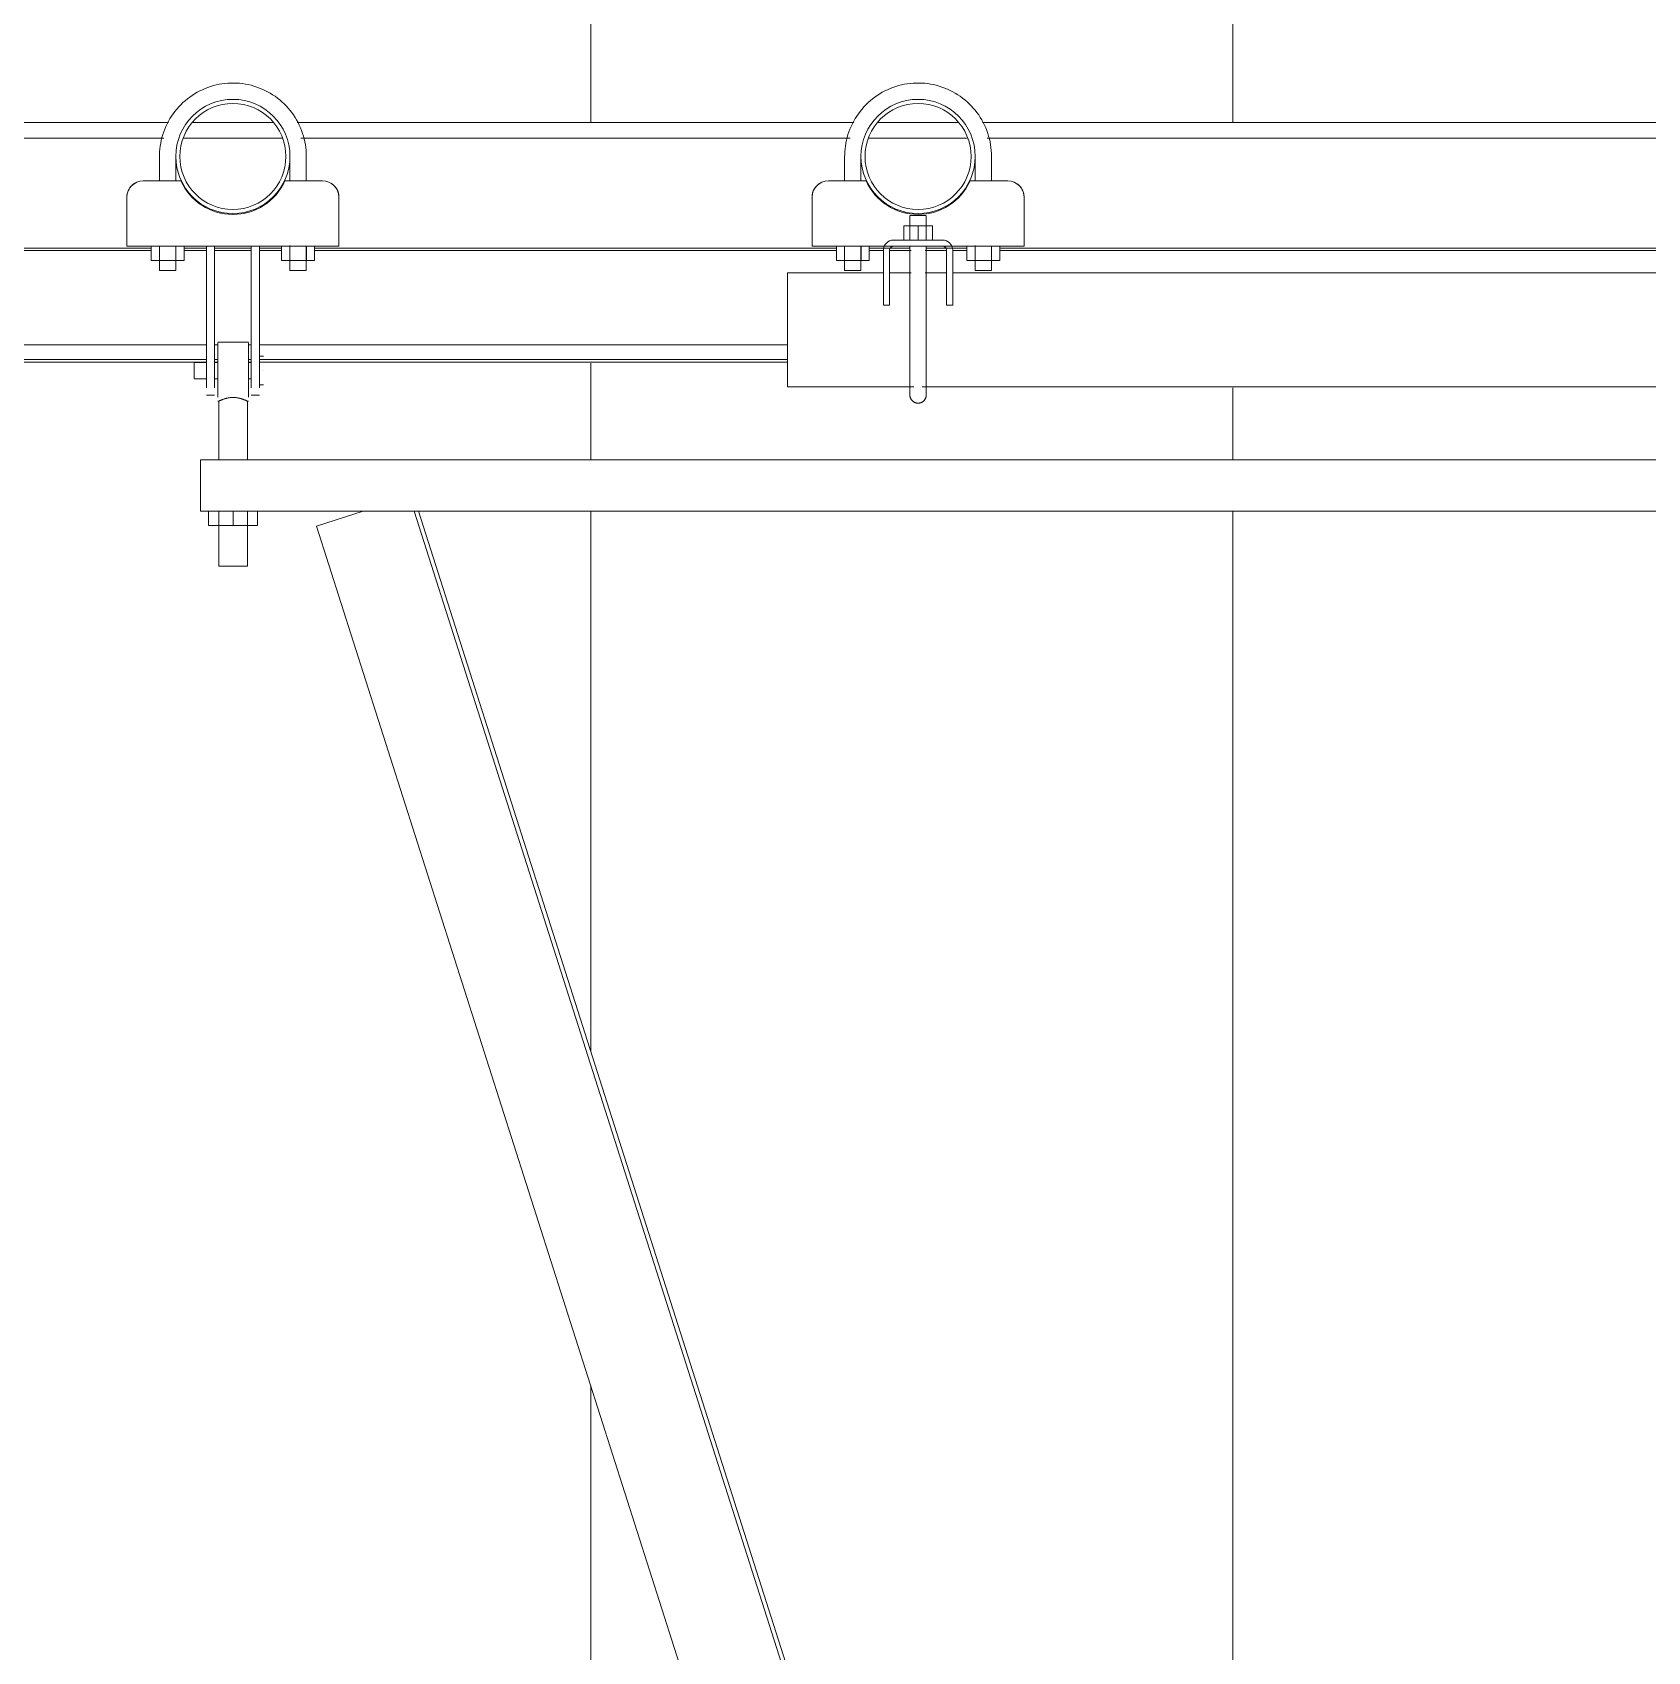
# Model space of a CAD drawing. Header units: inches. Extents: x 21386 to 98862, y -290 to 853.
# Drawn here: x 36895.09 to 36944.59, y 246.42 to 296.05 of the extents above; entities that cross this region are included whole.
import ezdxf

# ---------------------------------------------------------------- set-up
doc = ezdxf.new("R2010")
doc.units = ezdxf.units.IN
doc.header["$MEASUREMENT"] = 0
for name, color, linetype, lineweight in [('A-WALL-PATT', 111, 'Continuous', 25), ('Q-SPCQ', 91, 'Continuous', 13), ('S-BEAM', 12, 'Continuous', 13)]:
    doc.layers.add(name, color=color, linetype=linetype, lineweight=lineweight)

# ---------------------------------------------------------------- blocks, each defined once
blk = doc.blocks.new('Basketball_Backstop-Performance_Sports_Systems-3103-Ceiling_Hung - 27_-0_ to 27_-11 7_8_-706978-Building Section - East_West looking South')
at = {"layer": 'Q-SPCQ', "color": 8, "lineweight": 9}
for p, q in [((-25005.862, 292.25), (-25005.862, 291.5)), ((-25005.362, 291.5), (-25005.362, 292.25)), ((-25001.862, 292.25), (-25001.862, 291.5)), ((-25001.362, 291.5), (-25001.362, 292.25)), ((-24984.862, 292.25), (-24984.862, 291.5)), ((-24984.362, 291.5), (-24984.362, 292.25)), ((-24980.862, 292.25), (-24980.862, 291.5)), ((-24980.362, 291.5), (-24980.362, 292.25)), ((-25005.205, 291.5), (-25006.362, 291.5)), ((-25000.862, 291.5), (-25002.018, 291.5)), ((-24984.205, 291.5), (-24985.362, 291.5)), ((-24979.862, 291.5), (-24981.018, 291.5)), ((-25006.862, 291), (-25006.862, 289.812)), ((-25000.362, 289.812), (-25000.362, 291)), ((-24985.862, 289.812), (-24985.862, 291)), ((-24979.362, 291), (-24979.362, 289.812)), ((-24982.862, 290.437), (-24982.862, 289.687)), ((-24982.853, 290.437), (-24982.612, 290.437)), ((-24982.612, 290.437), (-24982.37, 290.437)), ((-24982.362, 289.687), (-24982.362, 290.437)), ((-24983.049, 290.125), (-24982.612, 290.125)), ((-24983.049, 290.125), (-24983.049, 289.687)), ((-24982.612, 290.125), (-24982.174, 290.125)), ((-24982.612, 289.687), (-24982.612, 290.125)), ((-24982.174, 290.125), (-24982.174, 289.687)), ((-25006.862, 289.5), (-25006.862, 289.812)), ((-25006.862, 289.5), (-25000.362, 289.5)), ((-25006.117, 289.062), (-25006.117, 289.5)), ((-25005.864, 289.5), (-25005.864, 289.062)), ((-25005.862, 289.511), (-25005.862, 288.75)), ((-25005.362, 288.75), (-25005.362, 289.511)), ((-25005.359, 289.5), (-25005.359, 289.062)), ((-25005.106, 289.5), (-25005.106, 289.062)), ((-25004.424, 285.687), (-25004.424, 289.5)), ((-25004.424, 289.5), (-25004.174, 289.5)), ((-25004.174, 289.5), (-25004.174, 285.687)), ((-25003.049, 285.687), (-25003.049, 289.5)), ((-25003.049, 289.5), (-25002.799, 289.5)), ((-25002.799, 289.5), (-25002.799, 285.687)), ((-25002.117, 289.5), (-25002.117, 289.062)), ((-25001.864, 289.5), (-25001.864, 289.062)), ((-25001.862, 289.518), (-25001.862, 288.75)), ((-25001.362, 288.75), (-25001.362, 289.515)), ((-25001.359, 289.5), (-25001.359, 289.062)), ((-25001.106, 289.062), (-25001.106, 289.5)), ((-25000.362, 289.812), (-25000.362, 289.5)), ((-24985.862, 289.5), (-24985.862, 289.812)), ((-24985.862, 289.5), (-24983.362, 289.5)), ((-24985.117, 289.062), (-24985.117, 289.5)), ((-24984.864, 289.5), (-24984.864, 289.062)), ((-24984.862, 289.511), (-24984.862, 288.75)), ((-24984.362, 288.75), (-24984.362, 289.511)), ((-24984.359, 289.5), (-24984.359, 289.062)), ((-24984.106, 289.5), (-24984.106, 289.062)), ((-24983.674, 289.375), (-24983.674, 288.187)), ((-24983.487, 288.187), (-24983.487, 289.375)), ((-24981.862, 289.687), (-24983.362, 289.687)), ((-24983.362, 289.5), (-24981.862, 289.5)), ((-24982.862, 289.5), (-24982.862, 288.684)), ((-24982.862, 289.5), (-24982.862, 286.937)), ((-24982.362, 288.683), (-24982.362, 289.5)), ((-24982.362, 286.937), (-24982.362, 289.5)), ((-24981.862, 289.5), (-24979.362, 289.5)), ((-24981.737, 288.187), (-24981.737, 289.375)), ((-24981.549, 289.375), (-24981.549, 288.187)), ((-24981.117, 289.5), (-24981.117, 289.062)), ((-24980.864, 289.5), (-24980.864, 289.062)), ((-24980.862, 289.518), (-24980.862, 288.75)), ((-24980.362, 288.75), (-24980.362, 289.515)), ((-24980.359, 289.5), (-24980.359, 289.062)), ((-24980.106, 289.062), (-24980.106, 289.5)), ((-24979.362, 289.812), (-24979.362, 289.5)), ((-25005.864, 289.062), (-25006.117, 289.062)), ((-25005.359, 289.062), (-25005.864, 289.062)), ((-25005.106, 289.062), (-25005.359, 289.062)), ((-25001.864, 289.062), (-25002.117, 289.062)), ((-25001.359, 289.062), (-25001.864, 289.062)), ((-25001.106, 289.062), (-25001.359, 289.062)), ((-24984.864, 289.062), (-24985.117, 289.062)), ((-24984.359, 289.062), (-24984.864, 289.062)), ((-24984.106, 289.062), (-24984.359, 289.062)), ((-24980.864, 289.062), (-24981.117, 289.062)), ((-24980.359, 289.062), (-24980.864, 289.062)), ((-24980.106, 289.062), (-24980.359, 289.062)), ((-25005.862, 288.75), (-25005.853, 288.75)), ((-25005.362, 288.75), (-25005.862, 288.75)), ((-25005.37, 288.75), (-25005.362, 288.75)), ((-25001.362, 288.75), (-25001.862, 288.75)), ((-25001.862, 288.75), (-25001.853, 288.75)), ((-25001.37, 288.75), (-25001.362, 288.75)), ((-24983.674, 288.687), (-24986.612, 288.687)), ((-24986.612, 286.937), (-24986.612, 288.687)), ((-24984.862, 288.75), (-24984.853, 288.75)), ((-24984.362, 288.75), (-24984.862, 288.75)), ((-24984.37, 288.75), (-24984.362, 288.75)), ((-24982.828, 288.687), (-24983.487, 288.687)), ((-24981.737, 288.687), (-24982.395, 288.687)), ((-24957.674, 288.687), (-24981.549, 288.687)), ((-24980.362, 288.75), (-24980.862, 288.75)), ((-24980.862, 288.75), (-24980.853, 288.75)), ((-24980.37, 288.75), (-24980.362, 288.75)), ((-24983.674, 288.197), (-24983.674, 287.824)), ((-24983.674, 287.687), (-24983.674, 288.187)), ((-24983.487, 287.824), (-24983.487, 288.197)), ((-24983.487, 288.187), (-24983.487, 287.687)), ((-24981.737, 288.197), (-24981.737, 287.824)), ((-24981.737, 287.687), (-24981.737, 288.187)), ((-24981.549, 287.824), (-24981.549, 288.197)), ((-24981.549, 288.187), (-24981.549, 287.687)), ((-24983.674, 287.819), (-24983.674, 287.687)), ((-24983.674, 287.687), (-24983.487, 287.687)), ((-24983.487, 287.687), (-24983.674, 287.687)), ((-24983.487, 287.687), (-24983.487, 287.819)), ((-24981.737, 287.819), (-24981.737, 287.687)), ((-24981.737, 287.687), (-24981.549, 287.687)), ((-24981.549, 287.687), (-24981.737, 287.687)), ((-24981.549, 287.687), (-24981.549, 287.819)), ((-24986.612, 285.187), (-24986.612, 286.937)), ((-25003.138, 286.562), (-25004.075, 286.562)), ((-25004.075, 285.656), (-25004.075, 286.532)), ((-25003.138, 286.532), (-25003.138, 285.656)), ((-25004.424, 285.937), (-25004.799, 285.937)), ((-25004.799, 285.687), (-25004.799, 285.929)), ((-25004.075, 285.937), (-25004.174, 285.937)), ((-25003.049, 285.937), (-25003.138, 285.937)), ((-25002.674, 286.125), (-25002.799, 286.125)), ((-25004.799, 285.446), (-25004.799, 285.687)), ((-25004.799, 285.437), (-25004.424, 285.437)), ((-25004.424, 285.157), (-25004.424, 285.687)), ((-25004.174, 285.687), (-25004.174, 285.157)), ((-25004.174, 285.437), (-25004.075, 285.437)), ((-25004.075, 284.871), (-25004.075, 285.656)), ((-25003.138, 285.656), (-25003.138, 284.871)), ((-25003.138, 285.437), (-25003.049, 285.437)), ((-25003.049, 285.157), (-25003.049, 285.687)), ((-25002.799, 285.687), (-25002.799, 285.157)), ((-25002.674, 285.687), (-25002.674, 285.687)), ((-25002.674, 285.687), (-25002.674, 285.687)), ((-25004.424, 284.937), (-25004.174, 284.937)), ((-25003.049, 284.937), (-25002.799, 284.937)), ((-25002.799, 285.25), (-25002.674, 285.25)), ((-24986.612, 285.187), (-24982.742, 285.187)), ((-24982.484, 285.187), (-24956.899, 285.187)), ((-25004.075, 284.75), (-25004.044, 284.75)), ((-25004.044, 284.75), (-25004.044, 282.955)), ((-25003.169, 282.955), (-25003.169, 284.75)), ((-25003.169, 284.75), (-25003.138, 284.75)), ((-25004.607, 281.375), (-25004.607, 282.955)), ((-25004.607, 282.955), (-24957.112, 282.955)), ((-24959.919, 281.375), (-25004.607, 281.375)), ((-25004.357, 281.375), (-25004.357, 280.937)), ((-25003.607, 280.937), (-25004.357, 280.937)), ((-25004.044, 281.375), (-25004.044, 279.687)), ((-25003.607, 280.937), (-25003.607, 281.375)), ((-25002.857, 280.937), (-25003.607, 280.937)), ((-25003.169, 279.687), (-25003.169, 281.375)), ((-25002.857, 281.375), (-25002.857, 280.937)), ((-25001.045, 280.918), (-24999.622, 281.375)), ((-25001.045, 280.918), (-24963.858, 164.314)), ((-24998.053, 281.375), (-24960.721, 164.314)), ((-24960.587, 164.314), (-24997.919, 281.375)), ((-25003.169, 279.687), (-25004.044, 279.687))]:
    blk.add_line(p, q, dxfattribs=at)
at = {"layer": 'Q-SPCQ', "color": 8, "lineweight": 9, "flags": 128}
for points in [[(-25001.362, 292.25), (-25001.363, 292.34), (-25001.369, 292.43), (-25001.378, 292.519), (-25001.39, 292.608), (-25001.407, 292.697), (-25001.426, 292.785), (-25001.449, 292.872), (-25001.476, 292.958), (-25001.506, 293.043), (-25001.539, 293.126), (-25001.576, 293.208), (-25001.616, 293.289), (-25001.659, 293.368), (-25001.705, 293.445), (-25001.755, 293.52), (-25001.807, 293.594), (-25001.862, 293.665), (-25001.92, 293.734), (-25001.981, 293.8), (-25002.044, 293.864), (-25002.11, 293.925), (-25002.178, 293.984), (-25002.249, 294.04), (-25002.321, 294.093), (-25002.396, 294.143), (-25002.473, 294.19), (-25002.551, 294.234), (-25002.631, 294.275), (-25002.713, 294.313), (-25002.796, 294.347), (-25002.881, 294.378), (-25002.967, 294.406), (-25003.053, 294.43), (-25003.141, 294.45), (-25003.229, 294.467), (-25003.318, 294.481), (-25003.408, 294.491), (-25003.497, 294.497), (-25003.587, 294.5), (-25003.677, 294.499), (-25003.767, 294.495), (-25003.857, 294.487), (-25003.946, 294.475), (-25004.035, 294.46), (-25004.123, 294.441), (-25004.21, 294.419), (-25004.296, 294.393), (-25004.381, 294.364), (-25004.465, 294.332), (-25004.548, 294.296), (-25004.629, 294.257), (-25004.708, 294.215), (-25004.786, 294.169), (-25004.862, 294.121), (-25004.936, 294.069), (-25005.007, 294.015), (-25005.077, 293.957), (-25005.144, 293.898), (-25005.209, 293.835), (-25005.271, 293.77), (-25005.33, 293.702), (-25005.387, 293.632), (-25005.441, 293.56), (-25005.492, 293.486), (-25005.54, 293.41), (-25005.585, 293.332), (-25005.626, 293.252), (-25005.665, 293.171), (-25005.7, 293.088), (-25005.732, 293.004), (-25005.76, 292.918), (-25005.785, 292.832), (-25005.807, 292.745), (-25005.825, 292.656), (-25005.839, 292.568), (-25005.85, 292.478), (-25005.857, 292.388), (-25005.861, 292.299), (-25005.862, 292.25)], [(-24980.362, 292.25), (-24980.363, 292.34), (-24980.369, 292.43), (-24980.378, 292.519), (-24980.39, 292.608), (-24980.407, 292.697), (-24980.426, 292.785), (-24980.449, 292.872), (-24980.476, 292.958), (-24980.506, 293.043), (-24980.539, 293.126), (-24980.576, 293.208), (-24980.616, 293.289), (-24980.659, 293.368), (-24980.705, 293.445), (-24980.755, 293.52), (-24980.807, 293.594), (-24980.862, 293.665), (-24980.92, 293.734), (-24980.981, 293.8), (-24981.044, 293.864), (-24981.11, 293.925), (-24981.178, 293.984), (-24981.249, 294.04), (-24981.321, 294.093), (-24981.396, 294.143), (-24981.473, 294.19), (-24981.551, 294.234), (-24981.631, 294.275), (-24981.713, 294.313), (-24981.796, 294.347), (-24981.881, 294.378), (-24981.967, 294.406), (-24982.053, 294.43), (-24982.141, 294.45), (-24982.229, 294.467), (-24982.318, 294.481), (-24982.408, 294.491), (-24982.497, 294.497), (-24982.587, 294.5), (-24982.677, 294.499), (-24982.767, 294.495), (-24982.857, 294.487), (-24982.946, 294.475), (-24983.035, 294.46), (-24983.123, 294.441), (-24983.21, 294.419), (-24983.296, 294.393), (-24983.381, 294.364), (-24983.465, 294.332), (-24983.548, 294.296), (-24983.629, 294.257), (-24983.708, 294.215), (-24983.786, 294.169), (-24983.862, 294.121), (-24983.936, 294.069), (-24984.007, 294.015), (-24984.077, 293.957), (-24984.144, 293.898), (-24984.209, 293.835), (-24984.271, 293.77), (-24984.33, 293.702), (-24984.387, 293.632), (-24984.441, 293.56), (-24984.492, 293.486), (-24984.54, 293.41), (-24984.585, 293.332), (-24984.626, 293.252), (-24984.665, 293.171), (-24984.7, 293.088), (-24984.732, 293.004), (-24984.76, 292.918), (-24984.785, 292.832), (-24984.807, 292.745), (-24984.825, 292.656), (-24984.839, 292.568), (-24984.85, 292.478), (-24984.857, 292.388), (-24984.861, 292.299), (-24984.862, 292.25)], [(-24982.862, 286.937), (-24982.862, 286.858), (-24982.862, 286.778), (-24982.862, 286.698), (-24982.862, 286.619), (-24982.862, 286.54), (-24982.862, 286.462), (-24982.862, 286.385), (-24982.862, 286.308), (-24982.862, 286.233), (-24982.862, 286.159), (-24982.862, 286.086), (-24982.862, 286.014), (-24982.862, 285.944), (-24982.862, 285.875), (-24982.862, 285.808), (-24982.862, 285.743), (-24982.862, 285.68), (-24982.862, 285.619), (-24982.862, 285.56), (-24982.862, 285.503), (-24982.862, 285.448), (-24982.862, 285.396), (-24982.862, 285.346), (-24982.862, 285.299), (-24982.862, 285.255), (-24982.862, 285.213), (-24982.862, 285.174), (-24982.862, 285.137), (-24982.862, 285.104), (-24982.862, 285.073), (-24982.862, 285.046), (-24982.862, 285.021), (-24982.862, 285), (-24982.862, 284.982), (-24982.862, 284.967), (-24982.862, 284.955), (-24982.862, 284.946), (-24982.862, 284.94), (-24982.862, 284.938)], [(-24982.362, 284.937), (-24982.362, 284.939), (-24982.362, 284.944), (-24982.362, 284.952), (-24982.362, 284.963), (-24982.362, 284.977), (-24982.362, 284.995), (-24982.362, 285.015), (-24982.362, 285.039), (-24982.362, 285.066), (-24982.362, 285.095), (-24982.362, 285.128), (-24982.362, 285.164), (-24982.362, 285.202), (-24982.362, 285.243), (-24982.362, 285.287), (-24982.362, 285.333), (-24982.362, 285.382), (-24982.362, 285.434), (-24982.362, 285.488), (-24982.362, 285.544), (-24982.362, 285.603), (-24982.362, 285.663), (-24982.362, 285.726), (-24982.362, 285.79), (-24982.362, 285.857), (-24982.362, 285.925), (-24982.362, 285.995), (-24982.362, 286.066), (-24982.362, 286.139), (-24982.362, 286.213), (-24982.362, 286.288), (-24982.362, 286.364), (-24982.362, 286.441), (-24982.362, 286.519), (-24982.362, 286.598), (-24982.362, 286.677), (-24982.362, 286.756), (-24982.362, 286.836), (-24982.362, 286.916), (-24982.362, 286.937)], [(-24982.862, 284.937), (-24982.862, 284.939), (-24982.862, 284.944), (-24982.862, 284.952), (-24982.862, 284.963), (-24982.862, 284.977), (-24982.862, 284.995), (-24982.862, 285.015), (-24982.862, 285.039), (-24982.862, 285.066), (-24982.862, 285.095), (-24982.862, 285.128), (-24982.862, 285.164), (-24982.862, 285.202)], [(-24982.612, 284.687), (-24982.622, 284.688), (-24982.632, 284.688), (-24982.642, 284.689), (-24982.651, 284.691), (-24982.661, 284.692), (-24982.671, 284.695), (-24982.681, 284.697), (-24982.69, 284.7), (-24982.7, 284.704), (-24982.709, 284.707), (-24982.718, 284.711), (-24982.727, 284.716), (-24982.736, 284.721), (-24982.744, 284.726), (-24982.753, 284.731), (-24982.761, 284.737), (-24982.769, 284.743), (-24982.777, 284.75), (-24982.784, 284.756), (-24982.791, 284.763), (-24982.798, 284.771), (-24982.804, 284.778), (-24982.811, 284.786), (-24982.816, 284.794), (-24982.822, 284.802), (-24982.827, 284.811), (-24982.832, 284.82), (-24982.837, 284.829), (-24982.841, 284.838), (-24982.845, 284.847), (-24982.848, 284.856), (-24982.851, 284.866), (-24982.854, 284.875), (-24982.856, 284.885), (-24982.858, 284.895), (-24982.86, 284.905), (-24982.861, 284.915), (-24982.861, 284.925), (-24982.862, 284.935), (-24982.862, 284.937)], [(-24982.362, 284.937), (-24982.362, 284.928), (-24982.362, 284.918), (-24982.363, 284.908), (-24982.365, 284.898), (-24982.367, 284.888), (-24982.369, 284.878), (-24982.371, 284.868), (-24982.374, 284.859), (-24982.378, 284.849), (-24982.381, 284.84), (-24982.385, 284.831), (-24982.39, 284.822), (-24982.395, 284.813), (-24982.4, 284.805), (-24982.405, 284.796), (-24982.411, 284.788), (-24982.417, 284.78), (-24982.424, 284.773), (-24982.43, 284.765), (-24982.437, 284.758), (-24982.445, 284.751), (-24982.452, 284.745), (-24982.46, 284.739), (-24982.468, 284.733), (-24982.477, 284.727), (-24982.485, 284.722), (-24982.494, 284.717), (-24982.503, 284.712), (-24982.512, 284.708), (-24982.521, 284.704), (-24982.53, 284.701), (-24982.54, 284.698), (-24982.55, 284.695), (-24982.559, 284.693), (-24982.569, 284.691), (-24982.579, 284.69), (-24982.589, 284.689), (-24982.599, 284.688), (-24982.609, 284.688), (-24982.612, 284.687)], [(-24982.362, 285.213), (-24982.362, 285.174), (-24982.362, 285.137), (-24982.362, 285.104), (-24982.362, 285.073), (-24982.362, 285.046), (-24982.362, 285.021), (-24982.362, 285), (-24982.362, 284.982), (-24982.362, 284.967), (-24982.362, 284.955), (-24982.362, 284.946), (-24982.362, 284.94), (-24982.362, 284.938)]]:
    blk.add_lwpolyline(points, dxfattribs=at)
at = {"layer": 'Q-SPCQ', "color": 8, "lineweight": 9}
for centre, radius, start, end in [((-25003.612, 292.25), 1.75, 0, 180), ((-25003.612, 292.25), 1.625, 0, 180), ((-24982.612, 292.25), 1.75, 0, 180), ((-24982.612, 292.25), 1.625, 0, 180), ((-25003.612, 292.25), 1.75, 180, 0), ((-25003.612, 292.25), 1.625, 180, 0), ((-24982.612, 292.25), 1.75, 180, 0), ((-24982.612, 292.25), 1.625, 180, 0), ((-25006.362, 291), 0.5, 90, 180), ((-25006.362, 291), 0.5, 120, 180), ((-25003.612, 292.223), 1.75, 204.3958, 335.6042), ((-25000.862, 291), 0.5, 0, 90), ((-25000.862, 291), 0.5, 0, 60), ((-24985.362, 291), 0.5, 90, 180), ((-24985.362, 291), 0.5, 120, 180), ((-24982.612, 292.223), 1.75, 204.3958, 335.6042), ((-24979.862, 291), 0.5, 0, 90), ((-24979.862, 291), 0.5, 0, 60), ((-24983.362, 289.375), 0.312, 90, 180), ((-24983.362, 289.375), 0.125, 90, 180), ((-24981.862, 289.375), 0.312, 0, 90), ((-24981.862, 289.375), 0.125, 0, 90)]:
    blk.add_arc(centre, radius, start, end, dxfattribs=at)
blk.add_open_spline([(-25003.169, 284.75), (-25003.169, 284.75), (-25003.173, 284.752), (-25003.184, 284.758), (-25003.196, 284.762), (-25003.21, 284.769), (-25003.228, 284.777), (-25003.245, 284.785), (-25003.26, 284.791), (-25003.272, 284.795), (-25003.284, 284.799), (-25003.302, 284.806), (-25003.325, 284.814), (-25003.35, 284.822), (-25003.37, 284.829), (-25003.387, 284.833), (-25003.403, 284.837), (-25003.426, 284.842), (-25003.455, 284.848), (-25003.492, 284.855), (-25003.529, 284.859), (-25003.568, 284.862), (-25003.607, 284.862), (-25003.645, 284.862), (-25003.684, 284.859), (-25003.721, 284.855), (-25003.758, 284.848), (-25003.787, 284.842), (-25003.81, 284.837), (-25003.827, 284.833), (-25003.843, 284.829), (-25003.864, 284.822), (-25003.888, 284.814), (-25003.911, 284.806), (-25003.929, 284.799), (-25003.941, 284.795), (-25003.953, 284.791), (-25003.968, 284.785), (-25003.985, 284.777), (-25004.003, 284.769), (-25004.018, 284.762), (-25004.029, 284.758), (-25004.041, 284.752), (-25004.044, 284.75), (-25004.044, 284.75)], degree=3, knots=[0, 0, 0, 0, 0.055556, 0.083333, 0.111111, 0.138889, 0.166667, 0.194444, 0.208333, 0.222222, 0.236111, 0.25, 0.277778, 0.305556, 0.319444, 0.333333, 0.347222, 0.361111, 0.388889, 0.416667, 0.444444, 0.472222, 0.5, 0.527778, 0.555556, 0.583333, 0.611111, 0.638889, 0.652778, 0.666667, 0.680556, 0.694444, 0.722222, 0.75, 0.763889, 0.777778, 0.791667, 0.805556, 0.833333, 0.861111, 0.888889, 0.916667, 0.944444, 1, 1, 1, 1], dxfattribs=at)
blk = doc.blocks.new('Girt_Z - 10_D-1241717-Building Section - East_West looking South')
at = {"layer": 'S-BEAM', "color": 8, "lineweight": 9}
for p, q in [((-25106.39, 293.295), (-25005.584, 293.295)), ((-25106.39, 292.813), (-25005.733, 292.813)), ((-25005.123, 292.813), (-25002.101, 292.813)), ((-25004.841, 293.295), (-25002.382, 293.295)), ((-25001.639, 293.295), (-24984.584, 293.295)), ((-25001.534, 292.813), (-24984.689, 292.813)), ((-24984.123, 292.813), (-24981.101, 292.813)), ((-24983.841, 293.295), (-24981.382, 293.295)), ((-24980.639, 293.295), (-24958.584, 293.295)), ((-24980.49, 292.813), (-24958.733, 292.813)), ((-25107.39, 289.438), (-25006.117, 289.438)), ((-25107.39, 289.362), (-25006.117, 289.362)), ((-25005.106, 289.438), (-25004.424, 289.438)), ((-25005.106, 289.362), (-25004.424, 289.362)), ((-25004.174, 289.438), (-25003.049, 289.438)), ((-25004.174, 289.362), (-25003.049, 289.362)), ((-25002.799, 289.438), (-25002.117, 289.438)), ((-25002.799, 289.362), (-25002.117, 289.362)), ((-25001.106, 289.438), (-24985.117, 289.438)), ((-25001.106, 289.362), (-24985.117, 289.362)), ((-24984.106, 289.438), (-24982.853, 289.438)), ((-24984.106, 289.362), (-24983.672, 289.362)), ((-24983.487, 289.362), (-24982.828, 289.362)), ((-24982.395, 289.362), (-24981.737, 289.362)), ((-24982.377, 289.438), (-24981.117, 289.438)), ((-24981.551, 289.362), (-24981.117, 289.362)), ((-24980.106, 289.438), (-24959.117, 289.438)), ((-24980.106, 289.362), (-24959.117, 289.362)), ((-25107.39, 286.473), (-25004.424, 286.473)), ((-25004.174, 286.473), (-25004.075, 286.473)), ((-25003.138, 286.473), (-25003.049, 286.473)), ((-25002.799, 286.473), (-24986.612, 286.473)), ((-25107.39, 286.024), (-25004.424, 286.024)), ((-25107.39, 285.94), (-25004.424, 285.94)), ((-25004.174, 286.024), (-25004.075, 286.024)), ((-25004.174, 285.94), (-25004.075, 285.94)), ((-25003.138, 286.024), (-25003.049, 286.024)), ((-25003.138, 285.94), (-25003.049, 285.94)), ((-25002.799, 286.024), (-24986.612, 286.024)), ((-25002.799, 285.94), (-24986.612, 285.94))]:
    blk.add_line(p, q, dxfattribs=at)

msp = doc.modelspace()

# ---------------------------------------------------------------- hatches: boundary and pattern name
at = {"layer": 'A-WALL-PATT', "lineweight": 9}
h = msp.add_hatch(dxfattribs=at)
h.set_pattern_fill('FP_57', color=8, style=0, pattern_type=2)
h.set_pattern_definition([(90, (-88185.987, 0), (-19.685, 1e-15), [])])
h.paths.add_polyline_path([(35641.457, 196.795), (35918.957, 196.795), (35918.957, 237.69), (35641.457, 237.69), (35641.457, 213.14)], flags=0)
h.paths.add_polyline_path([(38346.201, 196.795), (38347.403, 196.795), (38309.715, 237.69), (38244.957, 237.69), (38244.957, 196.795), (38331.582, 196.795)], flags=0)
h.paths.add_polyline_path([(35928.957, 196.795), (36208.457, 196.795), (36208.457, 237.69), (35928.957, 237.69), (35928.957, 232.67)], flags=0)
h.paths.add_polyline_path([(36218.457, 196.795), (36265.063, 196.795), (36252.021, 237.69), (36218.457, 237.69), (36218.457, 232.67)], flags=0)
h.paths.add_polyline_path([(36268.334, 196.795), (36279.36, 196.795), (36279.339, 224.125), (36278.673, 224.125), (36278.673, 224.312), (36278.173, 224.375), (36278.173, 225.687), (36278.673, 225.687), (36278.673, 225.875), (36279.36, 225.875), (36279.36, 237.69), (36255.292, 237.69), (36256.893, 232.67)], flags=0)
h.paths.add_polyline_path([(36285.985, 196.795), (36297.012, 196.795), (36310.054, 237.69), (36285.985, 237.69), (36285.985, 225.875), (36286.673, 225.875), (36286.679, 225.687), (36287.173, 225.625), (36287.173, 224.312), (36286.673, 224.312), (36286.673, 224.125), (36285.985, 224.125), (36285.985, 198.492)], flags=0)
h.paths.add_polyline_path([(38234.957, 196.795), (38234.957, 237.69), (37955.457, 237.69), (37955.457, 196.795), (38208.007, 196.795)], flags=0)
h.paths.add_polyline_path([(39050.233, 196.795), (39105.457, 196.795), (39105.457, 237.69), (38823.957, 237.69), (38823.957, 196.795), (38909.862, 196.795)], flags=0)
h.paths.add_polyline_path([(36300.283, 196.795), (36497.957, 196.795), (36497.957, 237.69), (36313.325, 237.69), (36305.496, 213.14)], flags=0)
h.paths.add_polyline_path([(37945.457, 196.795), (37945.457, 237.69), (37665.957, 237.69), (37665.957, 196.795), (37927.265, 196.795)], flags=0)
h.paths.add_polyline_path([(38413.986, 196.795), (38420.656, 196.795), (38458.348, 237.69), (38311.056, 237.69), (38348.801, 196.795), (38397.531, 196.795)], flags=0)
h.paths.add_polyline_path([(36507.957, 196.795), (36787.457, 196.795), (36787.457, 237.69), (36507.957, 237.69), (36507.957, 232.564)], flags=0)
h.paths.add_polyline_path([(36797.457, 196.795), (36930.63, 196.795), (36917.588, 237.69), (36797.457, 237.69), (36797.457, 228.229)], flags=0)
h.paths.add_polyline_path([(36933.901, 196.795), (36944.928, 196.795), (36944.928, 224.125), (36944.24, 224.125), (36944.24, 224.312), (36943.74, 224.375), (36943.74, 225.687), (36944.24, 225.687), (36944.24, 225.875), (36944.928, 225.875), (36944.928, 237.69), (36920.859, 237.69), (36928.689, 213.14)], flags=0)
h.paths.add_polyline_path([(36951.553, 196.795), (36962.579, 196.795), (36975.621, 237.69), (36951.553, 237.69), (36951.574, 225.875), (36952.24, 225.875), (36952.24, 225.687), (36952.74, 225.625), (36952.74, 224.312), (36952.24, 224.312), (36952.24, 224.125), (36951.553, 224.125), (36951.553, 198.492)], flags=0)
h.paths.add_polyline_path([(36965.851, 196.795), (37076.957, 196.795), (37076.957, 237.69), (36978.893, 237.69), (36971.063, 213.14)], flags=0)
h.paths.add_polyline_path([(37655.957, 196.795), (37655.957, 237.69), (37376.457, 237.69), (37376.457, 196.795), (37646.523, 196.795)], flags=0)
h.paths.add_polyline_path([(37366.457, 196.795), (37366.457, 237.69), (37301.708, 237.69), (37264.039, 196.795), (37365.781, 196.795)], flags=0)
h.paths.add_polyline_path([(38456.721, 196.795), (38524.457, 196.795), (38524.457, 237.69), (38459.708, 237.69), (38422.039, 196.795), (38451.839, 196.795)], flags=0)
h.paths.add_polyline_path([(37086.957, 196.795), (37189.403, 196.795), (37151.715, 237.69), (37086.957, 237.69), (37086.957, 223.895)], flags=0)
h.paths.add_polyline_path([(38534.457, 196.795), (38813.957, 196.795), (38813.957, 237.69), (38534.457, 237.69), (38534.457, 202.222)], flags=0)
h.paths.add_polyline_path([(37219.329, 196.795), (37262.656, 196.795), (37300.348, 237.69), (37153.056, 237.69), (37190.753, 196.795), (37214.02, 196.795)], flags=0)
h.paths.add_polyline_path([(36951.77, 224.679), (36951.778, 224.685), (36951.907, 224.719), (36952.096, 224.756), (36952.157, 224.907), (36952.283, 225.038), (36952.082, 225.125), (36952.082, 225.281), (36951.889, 225.229), (36952.029, 225), (36951.854, 224.776), (36951.634, 224.75), (36951.649, 224.71)], flags=0)
h.paths.add_polyline_path([(36279.143, 224.679), (36279.278, 224.756), (36279.244, 224.817), (36279.003, 224.817), (36278.884, 225), (36279.032, 225.232), (36278.818, 225.244), (36278.756, 225.093), (36278.63, 224.962), (36278.831, 224.875), (36278.831, 224.719), (36279.135, 224.685)], flags=0)
h.paths.add_polyline_path([(36286.203, 224.679), (36286.21, 224.685), (36286.34, 224.719), (36286.529, 224.75), (36286.589, 224.907), (36286.716, 225.038), (36286.523, 225.199), (36286.514, 225.281), (36286.426, 225.199), (36286.462, 225), (36286.313, 224.77), (36286.067, 224.75), (36286.081, 224.71)], flags=0)
h.paths.add_polyline_path([(36944.71, 224.679), (36944.846, 224.751), (36944.812, 224.817), (36944.57, 224.817), (36944.452, 225), (36944.49, 225.217), (36944.399, 225.125), (36944.198, 224.962), (36944.399, 224.875), (36944.399, 224.719), (36944.703, 224.685)], flags=0)
h.paths.add_polyline_path([(36286.667, 224.764), (36286.788, 224.927), (36286.688, 224.801), (36286.679, 224.786)], flags=0)
h.paths.add_polyline_path([(36952.234, 224.764), (36952.356, 224.927), (36952.256, 224.801)], flags=0)
h.paths.add_polyline_path([(36286.796, 225.012), (36286.716, 225.199), (36286.761, 225.073), (36286.788, 225.026)], flags=0)
h.paths.add_polyline_path([(36952.364, 225.012), (36952.283, 225.199), (36952.34, 225.053), (36952.356, 225.026)], flags=0)
h.paths.add_polyline_path([(36278.712, 225.294), (36278.689, 225.342), (36278.689, 225.305)], flags=0)
h.paths.add_polyline_path([(36944.28, 225.294), (36944.256, 225.342), (36944.256, 225.305)], flags=0)
h.paths.add_polyline_path([(36278.778, 225.407), (36278.756, 225.417), (36278.756, 225.412)], flags=0)
h.paths.add_polyline_path([(36944.345, 225.407), (36944.324, 225.417), (36944.324, 225.412)], flags=0)
h.paths.add_polyline_path([(37506.152, 245.045), (37655.957, 245.045), (37655.957, 285.94), (37376.457, 285.94), (37376.457, 245.045), (37435.967, 245.045)], flags=0)
h.paths.add_polyline_path([(39105.457, 245.045), (39105.457, 285.94), (38823.957, 285.94), (38823.957, 245.045), (39102.872, 245.045)], flags=0)
h.paths.add_polyline_path([(36507.957, 245.045), (36787.457, 245.045), (36787.457, 285.94), (36507.957, 285.94), (36507.957, 268.527)], flags=0)
h.paths.add_polyline_path([(36497.957, 245.045), (36497.957, 285.94), (36330.866, 285.864), (36330.866, 285.446), (36330.491, 285.446), (36330.491, 285.157), (36330.241, 285.223), (36330.241, 285.446), (36330.142, 285.406), (36330.083, 284.999), (36329.786, 284.852), (36330.11, 284.75), (36330.142, 282.955), (36330.673, 282.879), (36330.673, 281.375), (36330.423, 281.375), (36330.423, 280.937), (36330.11, 280.937), (36330.052, 279.687), (36329.235, 279.687), (36329.235, 280.937), (36328.923, 280.937), (36328.923, 281.375), (36325.688, 281.375), (36327.111, 280.918), (36315.671, 245.045), (36383.184, 245.045)], flags=0)
h.paths.add_polyline_path([(38629.12, 245.045), (38813.957, 245.045), (38813.957, 285.94), (38534.457, 285.94), (38534.457, 245.045), (38558.935, 245.045)], flags=0)
h.paths.add_polyline_path([(36102.442, 245.045), (36208.457, 245.045), (36208.457, 285.94), (35928.957, 285.94), (35928.957, 245.045), (35962.071, 245.045)], flags=0)
h.paths.add_polyline_path([(36235.596, 284.859), (36236.052, 284.776), (36236.11, 284.75), (36236.142, 282.955), (36281.741, 282.955), (36281.741, 285.187), (36256.894, 285.118), (36256.889, 284.961), (36256.836, 284.759), (36256.678, 284.744), (36256.428, 285.187), (36252.678, 285.247), (36252.678, 285.94), (36236.866, 285.864), (36236.866, 285.446), (36236.491, 285.446), (36236.491, 285.157), (36236.241, 285.229), (36236.241, 285.446), (36236.142, 285.406), (36236.083, 284.999), (36235.656, 284.876)], flags=0)
h.paths.add_polyline_path([(36218.457, 245.045), (36249.675, 245.045), (36238.235, 280.918), (36239.658, 281.375), (36236.423, 281.375), (36236.423, 280.937), (36236.11, 280.937), (36236.052, 279.687), (36235.235, 279.687), (36235.235, 280.937), (36234.923, 280.937), (36234.923, 281.375), (36234.673, 281.375), (36234.673, 282.955), (36235.235, 282.955), (36235.294, 284.776), (36235.294, 284.869), (36235.204, 284.871), (36235.204, 285.446), (36235.116, 285.395), (36235.116, 285.157), (36234.866, 285.157), (36234.866, 285.94), (36218.457, 285.94), (36218.457, 260.972)], flags=0)
h.paths.add_polyline_path([(37014.854, 245.045), (37076.957, 245.045), (37076.957, 285.94), (36996.048, 285.864), (36996.048, 285.157), (36995.798, 285.223), (36995.798, 285.446), (36995.709, 285.406), (36995.651, 284.87), (36995.575, 284.795), (36995.678, 284.75), (36995.709, 282.955), (36996.24, 282.879), (36996.24, 281.375), (36995.99, 281.375), (36995.99, 280.937), (36995.678, 280.937), (36995.619, 279.687), (36994.803, 279.687), (36994.803, 280.937), (36994.49, 280.937), (36994.49, 281.375), (36991.256, 281.375), (36992.678, 280.918), (36981.238, 245.045), (36992.678, 245.045)], flags=0)
h.paths.add_polyline_path([(37146.277, 245.045), (37307.126, 245.045), (37344.732, 285.94), (37108.581, 285.94), (37140.405, 251.414)], flags=0)
h.paths.add_polyline_path([(36312.399, 245.045), (36323.986, 281.375), (36285.985, 281.375), (36285.985, 245.045), (36295.452, 245.045)], flags=0)
h.paths.add_polyline_path([(37086.957, 245.045), (37144.937, 245.045), (37107.25, 285.94), (37086.957, 285.94), (37086.957, 271.731)], flags=0)
h.paths.add_polyline_path([(38323.189, 245.045), (38465.126, 245.045), (38502.732, 285.94), (38266.581, 285.94), (38304.36, 245.045)], flags=0)
h.paths.add_polyline_path([(36252.946, 245.045), (36279.36, 245.045), (36279.36, 281.375), (36241.36, 281.375), (36247.624, 261.734)], flags=0)
h.paths.add_polyline_path([(35641.457, 245.045), (35918.957, 245.045), (35918.957, 285.94), (35641.457, 285.94), (35641.457, 245.538)], flags=0)
h.paths.add_polyline_path([(37786.894, 245.045), (37945.457, 245.045), (37945.457, 285.94), (37665.957, 285.94), (37665.957, 245.045)], flags=0)
h.paths.add_polyline_path([(36918.514, 245.045), (36944.928, 245.045), (36944.928, 281.375), (36906.928, 281.375), (36910.003, 271.731)], flags=0)
h.paths.add_polyline_path([(36901.163, 284.859), (36901.018, 284.945), (36901.127, 284.873)], flags=0)
h.paths.add_polyline_path([(36915.243, 245.045), (36903.802, 280.918), (36905.225, 281.375), (36901.99, 281.375), (36901.99, 280.937), (36901.678, 280.937), (36901.619, 279.687), (36900.803, 279.687), (36900.803, 280.937), (36900.49, 280.937), (36900.49, 281.375), (36900.24, 281.375), (36900.24, 282.955), (36900.803, 282.955), (36900.861, 284.776), (36900.861, 284.869), (36900.772, 284.871), (36900.772, 285.446), (36900.673, 285.406), (36900.673, 285.157), (36900.423, 285.157), (36900.423, 285.446), (36900.048, 285.511), (36900.048, 285.929), (36797.457, 285.94), (36797.457, 245.045), (36906.648, 245.045)], flags=0)
h.paths.add_polyline_path([(37310.916, 245.045), (37366.457, 245.045), (37366.457, 285.94), (37346.178, 285.94), (37308.486, 245.045)], flags=0)
h.paths.add_polyline_path([(38244.957, 245.045), (38302.937, 245.045), (38265.25, 285.94), (38244.957, 285.94), (38244.957, 271.731)], flags=0)
h.paths.add_polyline_path([(38234.957, 245.045), (38234.957, 285.94), (37955.457, 285.94), (37955.457, 245.045), (38208.007, 245.045)], flags=0)
h.paths.add_polyline_path([(36962.215, 245.045), (36977.967, 245.045), (36989.553, 281.375), (36951.553, 281.375), (36951.553, 245.045), (36953.442, 245.045)], flags=0)
h.paths.add_polyline_path([(38524.457, 245.045), (38524.457, 285.94), (38504.178, 285.94), (38466.486, 245.045), (38488.749, 245.045)], flags=0)
h.paths.add_polyline_path([(35632.018, 248.363), (35633.457, 248.363), (35633.457, 285.94), (35631.457, 286.024), (35631.457, 289.438), (35626.457, 289.438), (35626.457, 248.363), (35628.69, 248.363)], flags=0)
h.paths.add_polyline_path([(36995.163, 284.859), (36994.772, 284.871), (36994.83, 284.992), (36995.127, 284.873)], flags=0)
h.paths.add_polyline_path([(36953.442, 282.955), (36994.803, 282.955), (36994.861, 284.776), (36995.127, 284.913), (36994.772, 285.015), (36994.772, 285.446), (36994.673, 285.406), (36994.673, 285.157), (36994.423, 285.157), (36994.423, 285.446), (36994.048, 285.511), (36994.048, 285.929), (36978.235, 285.94), (36978.235, 285.187), (36974.47, 285.139), (36974.422, 284.991), (36974.235, 284.744), (36974.077, 284.759), (36974, 285.187), (36949.173, 285.187), (36949.173, 282.955)], flags=0)
h.paths.add_polyline_path([(36312.999, 282.955), (36329.235, 282.955), (36329.294, 284.776), (36329.294, 284.869), (36329.204, 284.871), (36329.204, 285.446), (36329.116, 285.406), (36329.116, 285.157), (36328.866, 285.157), (36328.866, 285.94), (36312.678, 285.94), (36312.678, 285.187), (36308.894, 285.118), (36308.889, 284.961), (36308.836, 284.759), (36308.678, 284.744), (36308.428, 285.187), (36283.616, 285.187), (36283.616, 282.955), (36312.678, 282.955)], flags=0)
h.paths.add_polyline_path([(36922, 282.955), (36947.298, 282.955), (36947.298, 285.187), (36922.47, 285.139), (36922.422, 284.991), (36922.235, 284.744), (36922.077, 284.759), (36922, 285.187), (36918.235, 285.247), (36918.235, 285.94), (36902.048, 285.864), (36902.048, 285.157), (36901.798, 285.228), (36901.798, 285.446), (36901.709, 285.406), (36901.651, 284.87), (36901.575, 284.795), (36901.678, 284.75), (36901.709, 282.955), (36918.349, 282.955)], flags=0)
h.paths.add_polyline_path([(36235.75, 284.859), (36236.142, 285.015), (36236.083, 284.87), (36235.75, 284.859)], flags=0)
h.paths.add_polyline_path([(36329.75, 284.859), (36330.142, 285.015), (36330.083, 284.87), (36329.75, 284.859)], flags=0)
h.paths.add_polyline_path([(36329.204, 285.929), (36329.204, 285.94), (36329.116, 285.929)], flags=0)
h.paths.add_polyline_path([(36994.772, 285.929), (36994.772, 285.94), (36994.673, 285.929)], flags=0)
h.paths.add_polyline_path([(36901.798, 285.929), (36901.798, 285.94), (36901.709, 285.929)], flags=0)
h.paths.add_polyline_path([(36330.241, 285.929), (36330.241, 285.94), (36330.142, 285.929)], flags=0)
h.paths.add_polyline_path([(36236.241, 285.929), (36236.241, 285.94), (36236.142, 285.929)], flags=0)
h.paths.add_polyline_path([(35628.176, 289.547), (35631.457, 289.547), (35631.457, 293.295), (35633.457, 293.295), (35633.457, 334.091), (35626.457, 334.091), (35626.457, 289.547)], flags=0)
h.paths.add_polyline_path([(38456.721, 293.295), (38509.597, 293.295), (38523.457, 308.357), (38523.457, 324.287), (38245.957, 324.287), (38245.957, 308.315), (38259.901, 293.295), (38451.839, 293.295)], flags=0)
h.paths.add_polyline_path([(37457.06, 293.295), (37654.957, 293.295), (37654.957, 324.287), (37377.457, 324.287), (37377.457, 293.295), (37435.967, 293.295)], flags=0)
h.paths.add_polyline_path([(38535.457, 293.295), (38812.957, 293.295), (38812.957, 324.287), (38535.457, 324.287), (38535.457, 310.792)], flags=0)
h.paths.add_polyline_path([(37356.543, 293.295), (37365.457, 293.295), (37365.457, 306.857), (37352.957, 293.295)], flags=0)
h.paths.add_polyline_path([(36172.628, 293.295), (36207.457, 293.295), (36207.457, 324.287), (35929.957, 324.287), (35929.957, 293.295), (36102.442, 293.295)], flags=0)
h.paths.add_polyline_path([(37351.597, 293.295), (37365.457, 308.357), (37365.457, 324.287), (37087.957, 324.287), (37087.957, 308.315), (37101.901, 293.295), (37351.582, 293.295)], flags=0)
h.paths.add_polyline_path([(36310.705, 293.295), (36327.705, 293.295), (36328.437, 294.087), (36328.686, 294.133), (36328.767, 294.156), (36329.177, 294.444), (36330.179, 294.444), (36331.101, 293.981), (36331.651, 293.295), (36496.957, 293.295), (36496.957, 324.287), (36219.457, 324.287), (36219.457, 293.295), (36233.705, 293.295), (36234.437, 294.087), (36234.686, 294.133), (36234.767, 294.156), (36235.177, 294.444), (36236.179, 294.444), (36237.101, 293.981), (36237.651, 293.295), (36254.763, 293.367), (36255.362, 294.051), (36256.177, 294.444), (36257.327, 294.361), (36258.314, 293.717), (36258.705, 293.295), (36280.705, 293.295), (36281.437, 294.087), (36281.686, 294.133), (36281.767, 294.156), (36282.177, 294.444), (36283.179, 294.444), (36284.101, 293.981), (36284.651, 293.295), (36306.763, 293.367), (36307.362, 294.051), (36308.177, 294.444), (36309.327, 294.361), (36310.314, 293.717), (36310.651, 293.295)], flags=0)
h.paths.add_polyline_path([(36944.668, 293.295), (36946.288, 293.326), (36946.97, 294.075), (36947.735, 294.444), (36948.884, 294.362), (36949.187, 294.118), (36949.187, 294.226), (36949.751, 293.868), (36950.262, 293.295), (36972.263, 293.295), (36972.994, 294.087), (36973.735, 294.444), (36974.767, 294.429), (36975.665, 293.971), (36976.208, 293.295), (36993.288, 293.326), (36993.97, 294.075), (36994.735, 294.444), (36995.884, 294.362), (36996.187, 294.118), (36996.187, 294.226), (36996.751, 293.868), (36997.307, 293.295), (37075.957, 293.295), (37075.957, 324.287), (36798.457, 324.287), (36798.457, 293.295), (36899.288, 293.326), (36899.97, 294.075), (36900.802, 294.444), (36901.884, 294.362), (36902.187, 294.118), (36902.187, 294.226), (36902.751, 293.868), (36903.262, 293.295), (36920.263, 293.295), (36920.994, 294.087), (36921.735, 294.444), (36922.767, 294.429), (36923.665, 293.971), (36924.208, 293.295), (36927.122, 293.295)], flags=0)
h.paths.add_polyline_path([(36947.191, 293.295), (36949.43, 293.339), (36949.146, 293.582), (36948.786, 293.766), (36948.437, 293.848), (36947.983, 293.842), (36947.516, 293.696), (36947.184, 293.474), (36947.086, 293.295)], flags=0)
h.paths.add_polyline_path([(36256.257, 293.295), (36257.873, 293.339), (36257.712, 293.487), (36257.229, 293.766), (36256.88, 293.848), (36256.42, 293.841), (36255.959, 293.696), (36255.627, 293.474), (36255.529, 293.295), (36256.225, 293.295)], flags=0)
h.paths.add_polyline_path([(36309.907, 293.295), (36309.712, 293.487), (36309.229, 293.766), (36308.88, 293.848), (36308.42, 293.841), (36307.959, 293.696), (36307.627, 293.474), (36307.529, 293.295), (36309.873, 293.295)], flags=0)
h.paths.add_polyline_path([(38523.457, 293.295), (38523.457, 306.857), (38510.957, 293.295), (38514.543, 293.295)], flags=0)
h.paths.add_polyline_path([(36900.086, 293.295), (36902.43, 293.339), (36902.146, 293.582), (36901.786, 293.766), (36901.437, 293.848), (36900.983, 293.842), (36900.61, 293.735), (36900.184, 293.474), (36900.04, 293.295)], flags=0)
h.paths.add_polyline_path([(37087.957, 293.295), (37100.472, 293.295), (37087.957, 306.875)], flags=0)
h.paths.add_polyline_path([(37786.894, 293.295), (37944.457, 293.295), (37944.457, 324.287), (37666.957, 324.287), (37666.957, 293.295)], flags=0)
h.paths.add_polyline_path([(36975.11, 293.295), (36975.43, 293.339), (36975.287, 293.474), (36974.786, 293.766), (36974.487, 293.842), (36974.033, 293.848), (36973.516, 293.696), (36973.201, 293.487), (36973.086, 293.295), (36975.048, 293.295)], flags=0)
h.paths.add_polyline_path([(36996.464, 293.295), (36996.146, 293.582), (36995.786, 293.766), (36995.437, 293.848), (36994.983, 293.842), (36994.516, 293.696), (36994.184, 293.474), (36994.086, 293.295), (36996.43, 293.295)], flags=0)
h.paths.add_polyline_path([(37956.457, 293.295), (38233.957, 293.295), (38233.957, 324.287), (37956.457, 324.287), (37956.457, 306.327)], flags=0)
h.paths.add_polyline_path([(38824.957, 293.295), (39105.457, 293.295), (39105.457, 324.287), (38824.957, 324.287), (38824.957, 310.792)], flags=0)
h.paths.add_polyline_path([(36281.449, 293.295), (36283.873, 293.339), (36283.712, 293.487), (36283.229, 293.766), (36282.93, 293.842), (36282.476, 293.848), (36281.959, 293.696), (36281.767, 293.582), (36281.483, 293.339)], flags=0)
h.paths.add_polyline_path([(36330.491, 293.295), (36330.873, 293.339), (36330.575, 293.593), (36330.229, 293.766), (36329.93, 293.842), (36329.476, 293.848), (36328.959, 293.696), (36328.767, 293.582), (36328.529, 293.295), (36328.866, 293.295)], flags=0)
h.paths.add_polyline_path([(38258.472, 293.295), (38245.957, 306.875), (38245.957, 293.295)], flags=0)
h.paths.add_polyline_path([(35917.957, 293.295), (35917.957, 324.287), (35641.957, 324.287), (35641.957, 334.091), (35641.457, 334.091), (35641.457, 293.295), (35821.7, 293.295)], flags=0)
h.paths.add_polyline_path([(36234.767, 293.295), (36236.873, 293.339), (36236.712, 293.487), (36236.229, 293.766), (36235.93, 293.842), (36235.476, 293.848), (36234.959, 293.696), (36234.767, 293.582), (36234.529, 293.295)], flags=0)
h.paths.add_polyline_path([(36663.926, 293.295), (36786.457, 293.295), (36786.457, 324.287), (36508.957, 324.287), (36508.957, 293.295), (36523.555, 293.295)], flags=0)
h.paths.add_polyline_path([(36923.048, 293.295), (36923.43, 293.339), (36923.287, 293.474), (36922.786, 293.766), (36922.487, 293.842), (36922.033, 293.848), (36921.516, 293.696), (36921.201, 293.487), (36921.086, 293.295), (36921.977, 293.295)], flags=0)

# ---------------------------------------------------------------- block references
at = {"layer": 'Q-SPCQ', "color": 8, "lineweight": 9}
msp.add_blockref('Basketball_Backstop-Performance_Sports_Systems-3103-Ceiling_Hung - 27_-0_ to 27_-11 7_8_-706978-Building Section - East_West looking South', (61904.847, 0), dxfattribs=at)
at = {"layer": 'S-BEAM', "color": 8, "lineweight": 9}
msp.add_blockref('Girt_Z - 10_D-1241717-Building Section - East_West looking South', (61904.847, 0), dxfattribs=at)

doc.saveas('drawing.dxf')
